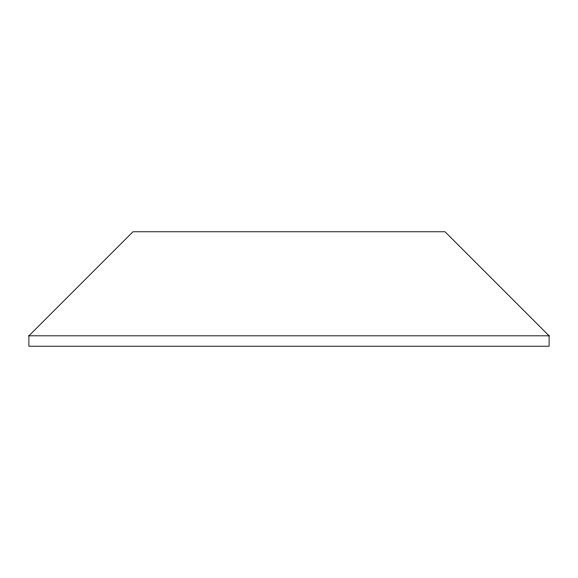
<?xml version="1.0" encoding="UTF-8"?>
<svg xmlns="http://www.w3.org/2000/svg" width="578" height="578" viewBox="0 0 578 578"><rect width="100%" height="100%" fill="white"/><g stroke="black" fill="none" stroke-linecap="round" stroke-linejoin="round"><path stroke-width="0.87" d="M28.9 335.818L132.94 231.778L445.06 231.778L549.1 335.818L549.1 346.222L28.9 346.222L28.9 335.818L549.1 335.818"/></g></svg>
